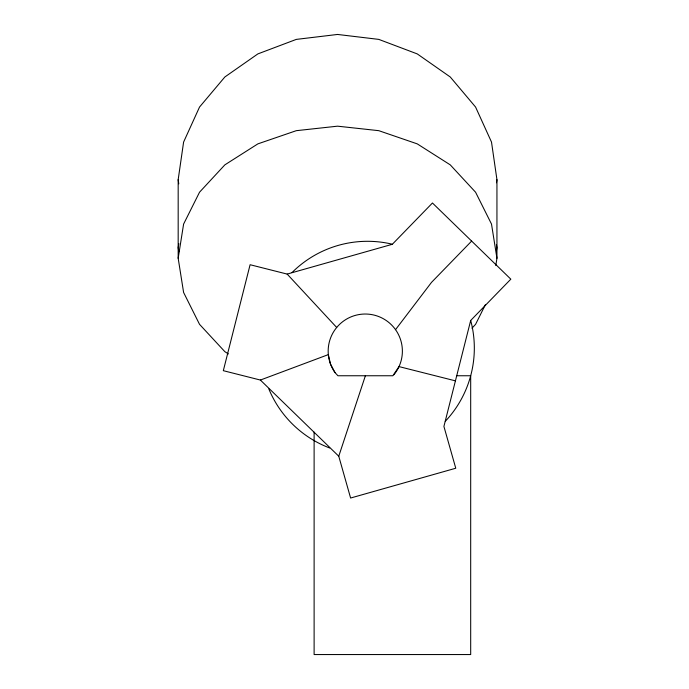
<?xml version="1.0" encoding="UTF-8"?>
<svg xmlns="http://www.w3.org/2000/svg" width="689" height="689" viewBox="0 0 689 689"><rect width="100%" height="100%" fill="white"/><g stroke="black" fill="none" stroke-linecap="round" stroke-linejoin="round"><path stroke-width="1.03" d="M228.421 353.948L224.855 351.674L199.526 324.321L183.601 292.455L178.175 258.272L178.175 179.657L183.601 142.072L199.526 107.053L224.855 76.979L257.867 53.906L296.304 39.394L337.558 34.45L378.804 39.394L417.25 53.906L450.253 76.979L475.582 107.053L491.507 142.072L496.941 179.657L496.941 258.272L495.787 265.523M496.485 182.792L496.941 179.657M178.83 243.544L178.175 247.687L178.83 251.838M178.175 258.272L183.601 224.08L199.526 192.222L224.855 164.86L257.867 143.872L296.304 130.677L337.558 126.173L378.804 130.677L417.25 143.872L450.253 164.86L475.582 192.222L491.507 224.08L496.941 258.272M496.442 250.796L496.941 247.687L496.442 244.578M470.69 320.463L443.914 426.431L455.765 468.236L350.606 498.026L338.764 456.221L260.382 380.052L223.322 370.682L250.098 264.722L287.158 274.084L392.317 244.294L432.451 202.997L510.825 279.166L470.69 320.463A106.812 106.812 0 0 1 445.275 421.332M338.764 456.221L365.385 375.755M485.418 304.641L475.582 324.321L471.965 328.222M260.382 380.052L328.334 354.611L330.496 364.059L335.026 372.62L337.929 375.755L392.833 375.755L399.009 366.6L455.429 380.853M395.538 329.652L431.503 282.378L471.638 241.081M456.824 375.755L470.69 375.755L470.69 654.55L314.115 654.55L314.115 432.098M287.158 274.084L336.697 327.473M178.175 179.657L178.778 183.834M329.661 447.979A106.812 106.812 0 0 1 268.848 388.984M291.998 272.586A106.812 106.812 0 0 1 392.067 244.156M335.026 372.62A37.111 37.111 0 0 1 341.236 322.865A37.111 37.111 0 0 1 391.343 324.726A37.111 37.111 0 0 1 393.858 374.799"/></g></svg>
